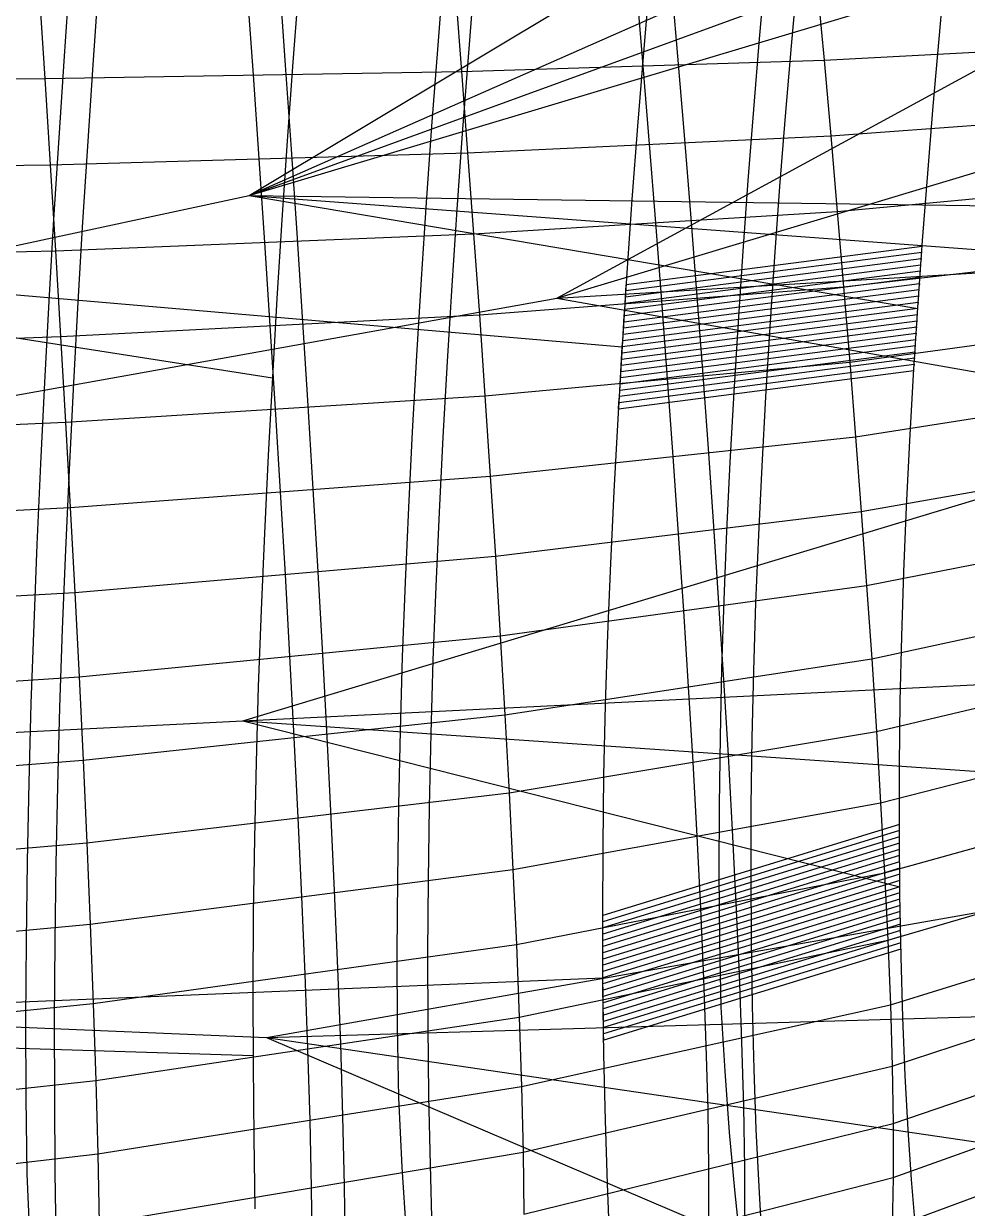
# Model space of a CAD drawing. Extents: x -449 to 449, y -4 to 308.
# Drawn here: x 275.8 to 366.7, y 90.9 to 205.1 of the extents above; entities that cross this region are included whole.
import ezdxf

# ---------------------------------------------------------------- set-up
doc = ezdxf.new("R2010")
doc.units = 0

msp = doc.modelspace()

# ---------------------------------------------------------------- linework, layer by layer
at = {"layer": 'default', "color": 8, "linetype": 'CONTINUOUS'}
for p, q in [((327.154, 178.632, 361.919), (435.395, 237.449, 245.808)), ((297.489, 188.523, 293.469), (366.622, 229.952, 130.864)), ((297.489, 188.523, 293.469), (389.549, 229.112, 155.074)), ((297.489, 188.523, 293.469), (406.983, 228.423, 179.188)), ((297.489, 188.523, 293.469), (418.875, 224.88, 202.773)), ((327.154, 178.632, 361.919), (436.191, 211.341, 245.68)), ((18.907, 128.76, 683.481), (297.489, 188.523, 293.469)), ((297.489, 188.523, 293.469), (361.932, 177.617, 136.039)), ((297.489, 188.523, 293.469), (385.109, 182.015, 158.956)), ((297.489, 188.523, 293.469), (403.077, 187.047, 181.772)), ((327.154, 178.632, 361.919), (436.988, 185.233, 245.551)), ((217.325, 183.894, 224.57), (299.753, 170.929, 91.564)), ((217.325, 183.894, 224.57), (333.45, 173.922, 113.404)), ((23.129, 124.029, 685.023), (327.154, 178.632, 361.919)), ((327.154, 178.632, 361.919), (437.784, 159.125, 245.423)), ((296.885, 137.91, 302), (415.42, 173.663, 204.354)), ((296.885, 137.91, 302), (402.106, 143.089, 182.414)), ((23.129, 124.029, 685.023), (296.885, 137.91, 302)), ((296.885, 137.91, 302), (360.195, 121.918, 137.956)), ((296.885, 137.91, 302), (383.662, 131.926, 160.221)), ((214.311, 108.321, 233.045), (331.585, 113.149, 115.941)), ((214.311, 108.321, 233.045), (297.892, 105.658, 94.665))]:
    msp.add_line(p, q, dxfattribs=at)
at = {"layer": 'default', "color": 4, "linetype": 'CONTINUOUS'}
for p, q in [((315.663, 202.584, 103.923), (316.255, 209.996, 103.029)), ((346.679, 203.611, 125.98), (347.284, 210.462, 125.235)), ((279.691, 201.937, 83.026), (280.246, 209.839, 81.999)), ((300.388, 209.181, 44.743), (300.965, 201.081, 43.671)), ((338.136, 209.51, 70.019), (338.778, 201.918, 69.048)), ((346.111, 196.781, 126.681), (346.679, 203.611, 125.98)), ((315.106, 195.194, 104.766), (315.663, 202.584, 103.923)), ((279.168, 194.059, 83.997), (279.691, 201.937, 83.026)), ((300.965, 201.081, 43.671), (301.527, 192.982, 42.632)), ((338.778, 201.918, 69.048), (339.403, 194.327, 68.106)), ((345.579, 189.965, 127.338), (346.111, 196.781, 126.681)), ((314.583, 187.82, 105.557), (315.106, 195.194, 104.766)), ((278.678, 186.197, 84.907), (279.168, 194.059, 83.997)), ((339.403, 194.327, 68.106), (340.007, 186.749, 67.193)), ((301.527, 192.982, 42.632), (302.069, 184.897, 41.626)), ((345.086, 183.152, 127.947), (345.579, 189.965, 127.338)), ((314.097, 180.449, 106.292), (314.583, 187.82, 105.557)), ((278.22, 178.338, 85.756), (278.678, 186.197, 84.907)), ((340.007, 186.749, 67.193), (340.598, 179.189, 66.307)), ((302.069, 184.897, 41.626), (302.6, 176.831, 40.65)), ((344.632, 176.347, 128.506), (345.086, 183.152, 127.947)), ((313.648, 173.085, 106.97), (314.097, 180.449, 106.292)), ((340.598, 179.189, 66.307), (341.165, 171.649, 65.451)), ((277.796, 170.487, 86.539), (278.22, 178.338, 85.756)), ((302.6, 176.831, 40.65), (303.11, 168.787, 39.708)), ((344.22, 169.568, 129.017), (344.632, 176.347, 128.506)), ((313.24, 165.75, 107.591), (313.648, 173.085, 106.97)), ((341.165, 171.649, 65.451), (341.714, 164.138, 64.628)), ((277.41, 162.665, 87.259), (277.796, 170.487, 86.539)), ((343.852, 162.834, 129.471), (344.22, 169.568, 129.017)), ((303.11, 168.787, 39.708), (303.602, 160.774, 38.802)), ((312.873, 158.463, 108.146), (313.24, 165.75, 107.591)), ((341.714, 164.138, 64.628), (342.238, 156.659, 63.841)), ((277.062, 154.896, 87.904), (277.41, 162.665, 87.259)), ((343.532, 156.164, 129.868), (343.852, 162.834, 129.471)), ((303.602, 160.774, 38.802), (304.072, 152.795, 37.937)), ((312.552, 151.244, 108.635), (312.873, 158.463, 108.146)), ((342.238, 156.659, 63.841), (342.735, 149.223, 63.093)), ((343.264, 149.546, 130.205), (343.532, 156.164, 129.868)), ((276.757, 147.198, 88.474), (277.062, 154.896, 87.904)), ((304.072, 152.795, 37.937), (304.517, 144.862, 37.116)), ((312.281, 144.081, 109.052), (312.552, 151.244, 108.635)), ((343.053, 142.95, 130.469), (343.264, 149.546, 130.205)), ((342.735, 149.223, 63.093), (343.204, 141.851, 62.391)), ((276.498, 139.56, 88.964), (276.757, 147.198, 88.474)), ((304.517, 144.862, 37.116), (304.937, 136.998, 36.346)), ((312.063, 136.941, 109.385), (312.281, 144.081, 109.052)), ((342.903, 136.357, 130.658), (343.053, 142.95, 130.469)), ((343.204, 141.851, 62.391), (343.636, 134.557, 61.738)), ((276.288, 131.945, 89.358), (276.498, 139.56, 88.964)), ((304.937, 136.998, 36.346), (305.322, 129.217, 35.632)), ((311.904, 129.804, 109.631), (312.063, 136.941, 109.385)), ((342.818, 129.762, 130.762), (342.903, 136.357, 130.658)), ((343.636, 134.557, 61.738), (344.04, 127.374, 61.139)), ((276.132, 124.334, 89.655), (276.288, 131.945, 89.358)), ((305.322, 129.217, 35.632), (305.682, 121.554, 34.977)), ((311.805, 122.665, 109.778), (311.904, 129.804, 109.631)), ((342.796, 123.187, 130.789), (342.818, 129.762, 130.762)), ((344.04, 127.374, 61.139), (344.4, 120.342, 60.604)), ((276.029, 116.719, 89.841), (276.132, 124.334, 89.655)), ((311.767, 115.547, 109.836), (311.805, 122.665, 109.778)), ((342.836, 116.68, 130.74), (342.796, 123.187, 130.789)), ((305.682, 121.554, 34.977), (306.004, 114.053, 34.394)), ((344.4, 120.342, 60.604), (344.708, 113.517, 60.149)), ((275.983, 109.127, 89.925), (276.029, 116.719, 89.841)), ((342.974, 110.303, 130.574), (342.836, 116.68, 130.74)), ((311.787, 108.501, 109.804), (311.767, 115.547, 109.836)), ((306.004, 114.053, 34.394), (306.277, 106.773, 33.901)), ((344.708, 113.517, 60.149), (344.952, 106.969, 59.789)), ((343.35, 104.136, 130.11), (342.974, 110.303, 130.574)), ((275.991, 101.611, 89.909), (275.983, 109.127, 89.925)), ((311.911, 101.596, 109.621), (311.787, 108.501, 109.804)), ((306.277, 106.773, 33.901), (306.492, 99.788, 33.513)), ((344.952, 106.969, 59.789), (345.133, 100.733, 59.535)), ((343.788, 98.248, 129.572), (343.35, 104.136, 130.11)), ((276.095, 94.246, 89.72), (275.991, 101.611, 89.909)), ((312.246, 94.917, 109.113), (311.911, 101.596, 109.621)), ((345.133, 100.733, 59.535), (345.228, 94.825, 59.406)), ((306.492, 99.788, 33.513), (306.651, 93.137, 33.244)), ((344.283, 92.72, 128.963), (343.788, 98.248, 129.572)), ((312.651, 88.538, 108.503), (312.246, 94.917, 109.113)), ((345.228, 94.825, 59.406), (345.24, 89.245, 59.407)), ((276.404, 87.119, 89.145), (276.095, 94.246, 89.72)), ((306.651, 93.137, 33.244), (306.731, 86.836, 33.115)), ((344.827, 87.68, 128.291), (344.283, 92.72, 128.963))]:
    msp.add_line(p, q, dxfattribs=at)
at = {"layer": 'default', "color": 3, "linetype": 'CONTINUOUS'}
for p, q in [((363.98, 203.611, 133.779), (364.586, 210.129, 133.111)), ((301.733, 201.371, 88.265), (302.312, 209.002, 87.3)), ((335.511, 202.275, 110.599), (336.116, 209.383, 109.776)), ((363.411, 197.115, 134.407), (363.98, 203.611, 133.779)), ((334.941, 195.19, 111.375), (335.511, 202.275, 110.599)), ((301.187, 193.764, 89.175), (301.733, 201.371, 88.265)), ((362.88, 190.635, 134.993), (363.411, 197.115, 134.407)), ((334.407, 188.122, 112.101), (334.941, 195.19, 111.375)), ((300.675, 186.175, 90.028), (301.187, 193.764, 89.175)), ((362.388, 184.16, 135.536), (362.88, 190.635, 134.993)), ((333.911, 181.06, 112.776), (334.407, 188.122, 112.101)), ((300.198, 178.593, 90.823), (300.675, 186.175, 90.028)), ((361.937, 177.693, 136.034), (362.388, 184.16, 135.536)), ((333.454, 174.006, 113.397), (333.911, 181.06, 112.776)), ((299.757, 171.018, 91.556), (300.198, 178.593, 90.823)), ((361.527, 171.253, 136.486), (361.937, 177.693, 136.034)), ((333.038, 166.981, 113.964), (333.454, 174.006, 113.397)), ((361.163, 164.86, 136.888), (361.527, 171.253, 136.486)), ((299.354, 163.475, 92.228), (299.757, 171.018, 91.556)), ((332.665, 160.007, 114.471), (333.038, 166.981, 113.964)), ((360.847, 158.531, 137.236), (361.163, 164.86, 136.888)), ((298.993, 155.986, 92.83), (299.354, 163.475, 92.228)), ((332.34, 153.102, 114.914), (332.665, 160.007, 114.471)), ((360.583, 152.26, 137.528), (360.847, 158.531, 137.236)), ((298.675, 148.571, 93.36), (298.993, 155.986, 92.83)), ((332.064, 146.26, 115.29), (332.34, 153.102, 114.914)), ((360.378, 146.018, 137.754), (360.583, 152.26, 137.528)), ((298.404, 141.223, 93.812), (298.675, 148.571, 93.36)), ((331.845, 139.449, 115.588), (332.064, 146.26, 115.29)), ((360.235, 139.785, 137.912), (360.378, 146.018, 137.754)), ((298.186, 133.908, 94.175), (298.404, 141.223, 93.812)), ((331.685, 132.648, 115.805), (331.845, 139.449, 115.588)), ((360.16, 133.552, 137.994), (360.235, 139.785, 137.912)), ((298.024, 126.603, 94.445), (298.186, 133.908, 94.175)), ((360.149, 127.335, 138.006), (360.16, 133.552, 137.994)), ((331.592, 125.846, 115.932), (331.685, 132.648, 115.805)), ((360.201, 121.181, 137.949), (360.149, 127.335, 138.006)), ((297.923, 119.297, 94.613), (298.024, 126.603, 94.445)), ((331.56, 119.061, 115.975), (331.592, 125.846, 115.932)), ((360.311, 115.153, 137.827), (360.201, 121.181, 137.949)), ((297.88, 112.009, 94.685), (297.923, 119.297, 94.613)), ((331.589, 112.345, 115.936), (331.56, 119.061, 115.975)), ((360.482, 109.315, 137.639), (360.311, 115.153, 137.827)), ((297.893, 104.794, 94.663), (297.88, 112.009, 94.685)), ((331.674, 105.764, 115.819), (331.589, 112.345, 115.936)), ((360.707, 103.739, 137.39), (360.482, 109.315, 137.639)), ((331.818, 99.392, 115.624), (331.674, 105.764, 115.819)), ((297.96, 97.725, 94.551), (297.893, 104.794, 94.663)), ((360.986, 98.501, 137.082), (360.707, 103.739, 137.39)), ((332.016, 93.304, 115.355), (331.818, 99.392, 115.624)), ((361.309, 93.722, 136.727), (360.986, 98.501, 137.082)), ((298.082, 90.879, 94.349), (297.96, 97.725, 94.551)), ((361.662, 89.464, 136.337), (361.309, 93.722, 136.727)), ((332.266, 87.585, 115.014), (332.016, 93.304, 115.355))]:
    msp.add_line(p, q, dxfattribs=at)
at = {"layer": 'default', "color": 7, "linetype": 'CONTINUOUS'}
for p, q in [((282.451, 201.093, 77.884), (283.006, 208.949, 76.857)), ((318.622, 201.823, 99.432), (319.214, 209.192, 98.538)), ((349.746, 202.943, 122.189), (350.351, 209.756, 121.443)), ((297.302, 208.197, 50.42), (297.876, 200.127, 49.359)), ((334.786, 208.572, 75.05), (335.423, 201.008, 74.089)), ((349.176, 196.152, 122.891), (349.746, 202.943, 122.189)), ((281.928, 193.262, 78.853), (282.451, 201.093, 77.884)), ((318.064, 194.477, 100.275), (318.622, 201.823, 99.432)), ((335.423, 201.008, 74.089), (336.043, 193.442, 73.156)), ((297.876, 200.127, 49.359), (298.433, 192.056, 48.329)), ((348.644, 189.378, 123.547), (349.176, 196.152, 122.891)), ((317.541, 187.149, 101.064), (318.064, 194.477, 100.275)), ((281.437, 185.45, 79.762), (281.928, 193.262, 78.853)), ((336.043, 193.442, 73.156), (336.643, 185.887, 72.252)), ((298.433, 192.056, 48.329), (298.973, 183.996, 47.333)), ((348.15, 182.61, 124.156), (348.644, 189.378, 123.547)), ((317.054, 179.826, 101.799), (317.541, 187.149, 101.064)), ((280.979, 177.644, 80.61), (281.437, 185.45, 79.762)), ((336.643, 185.887, 72.252), (337.227, 178.351, 71.372)), ((298.973, 183.996, 47.333), (299.497, 175.955, 46.364)), ((347.696, 175.849, 124.715), (348.15, 182.61, 124.156)), ((316.606, 172.512, 102.477), (317.054, 179.826, 101.799)), ((337.227, 178.351, 71.372), (337.789, 170.838, 70.525)), ((280.556, 169.847, 81.392), (280.979, 177.644, 80.61)), ((299.497, 175.955, 46.364), (300.002, 167.94, 45.43)), ((347.282, 169.117, 125.225), (347.696, 175.849, 124.715)), ((316.196, 165.228, 103.096), (316.606, 172.512, 102.477)), ((337.789, 170.838, 70.525), (338.331, 163.355, 69.708)), ((280.169, 162.081, 82.11), (280.556, 169.847, 81.392)), ((346.914, 162.433, 125.679), (347.282, 169.117, 125.225)), ((300.002, 167.94, 45.43), (300.488, 159.957, 44.532)), ((315.829, 157.996, 103.651), (316.196, 165.228, 103.096)), ((338.331, 163.355, 69.708), (338.849, 155.908, 68.928)), ((279.821, 154.371, 82.754), (280.169, 162.081, 82.11)), ((346.594, 155.817, 126.075), (346.914, 162.433, 125.679)), ((300.488, 159.957, 44.532), (300.953, 152.012, 43.674)), ((315.508, 150.837, 104.137), (315.829, 157.996, 103.651)), ((338.849, 155.908, 68.928), (339.341, 148.507, 68.188)), ((346.323, 149.26, 126.409), (346.594, 155.817, 126.075)), ((279.515, 146.738, 83.321), (279.821, 154.371, 82.754)), ((300.953, 152.012, 43.674), (301.393, 144.117, 42.862)), ((315.234, 143.742, 104.551), (315.508, 150.837, 104.137)), ((339.341, 148.507, 68.188), (339.803, 141.174, 67.492)), ((346.111, 142.734, 126.671), (346.323, 149.26, 126.409)), ((279.253, 139.174, 83.806), (279.515, 146.738, 83.321)), ((301.393, 144.117, 42.862), (301.806, 136.294, 42.098)), ((315.015, 136.679, 104.881), (315.234, 143.742, 104.551)), ((345.96, 136.216, 126.858), (346.111, 142.734, 126.671)), ((339.803, 141.174, 67.492), (340.231, 133.922, 66.847)), ((279.041, 131.643, 84.198), (279.253, 139.174, 83.806)), ((301.806, 136.294, 42.098), (302.188, 128.558, 41.392)), ((314.855, 129.626, 105.125), (315.015, 136.679, 104.881)), ((345.876, 129.699, 126.963), (345.96, 136.216, 126.858)), ((340.231, 133.922, 66.847), (340.626, 126.785, 66.252)), ((278.883, 124.122, 84.492), (279.041, 131.643, 84.198)), ((314.757, 122.572, 105.272), (314.855, 129.626, 105.125)), ((345.854, 123.198, 126.991), (345.876, 129.699, 126.963)), ((302.188, 128.558, 41.392), (302.54, 120.945, 40.743)), ((340.626, 126.785, 66.252), (340.978, 119.814, 65.723)), ((278.783, 116.6, 84.677), (278.883, 124.122, 84.492)), ((314.72, 115.535, 105.33), (314.757, 122.572, 105.272)), ((345.895, 116.763, 126.942), (345.854, 123.198, 126.991)), ((302.54, 120.945, 40.743), (302.852, 113.509, 40.166)), ((340.978, 119.814, 65.723), (341.277, 113.066, 65.273)), ((278.738, 109.096, 84.762), (278.783, 116.6, 84.677)), ((345.993, 110.459, 126.823), (345.895, 116.763, 126.942)), ((314.741, 108.569, 105.299), (314.72, 115.535, 105.33)), ((302.852, 113.509, 40.166), (303.117, 106.31, 39.678)), ((341.277, 113.066, 65.273), (341.514, 106.61, 64.917)), ((346.15, 104.354, 126.632), (345.993, 110.459, 126.823)), ((278.747, 101.668, 84.746), (278.738, 109.096, 84.762)), ((314.817, 101.745, 105.185), (314.741, 108.569, 105.299)), ((303.117, 106.31, 39.678), (303.324, 99.424, 39.295)), ((341.514, 106.61, 64.917), (341.682, 100.494, 64.664)), ((346.362, 98.521, 126.372), (346.15, 104.354, 126.632)), ((278.806, 94.39, 84.637), (278.747, 101.668, 84.746)), ((314.95, 95.135, 104.987), (314.817, 101.745, 105.185)), ((341.682, 100.494, 64.664), (341.768, 94.745, 64.535)), ((303.324, 99.424, 39.295), (303.469, 92.901, 39.027)), ((346.626, 93.043, 126.048), (346.362, 98.521, 126.372)), ((315.135, 88.821, 104.708), (314.95, 95.135, 104.987)), ((341.768, 94.745, 64.535), (341.762, 89.37, 64.545)), ((278.918, 87.341, 84.431), (278.806, 94.39, 84.637)), ((303.469, 92.901, 39.027), (303.539, 86.77, 38.898)), ((346.934, 88.044, 125.67), (346.626, 93.043, 126.048))]:
    msp.add_line(p, q, dxfattribs=at)
at = {"layer": 'default', "color": 5, "linetype": 'CONTINUOUS'}
for p, q in [((277.256, 208.086, 38.595), (277.796, 199.782, 37.487)), ((317.347, 208.309, 62.246), (317.955, 200.472, 61.232)), ((352.224, 208.835, 87.854), (352.892, 201.543, 86.946)), ((352.892, 201.543, 86.946), (382.043, 203.085, 113.849)), ((317.955, 200.472, 61.232), (352.892, 201.543, 86.946)), ((352.892, 201.543, 86.946), (353.54, 194.25, 86.064)), ((233.325, 199.409, 16.514), (277.796, 199.782, 37.487)), ((277.796, 199.782, 37.487), (317.955, 200.472, 61.232)), ((277.796, 199.782, 37.487), (278.32, 191.477, 36.411)), ((317.955, 200.472, 61.232), (318.546, 192.634, 60.247)), ((353.54, 194.25, 86.064), (382.741, 196.408, 113.079)), ((318.546, 192.634, 60.247), (353.54, 194.25, 86.064)), ((353.54, 194.25, 86.064), (354.168, 186.968, 85.209)), ((278.32, 191.477, 36.411), (318.546, 192.634, 60.247)), ((318.546, 192.634, 60.247), (319.118, 184.807, 59.294)), ((233.772, 190.719, 15.362), (278.32, 191.477, 36.411)), ((278.32, 191.477, 36.411), (278.827, 183.184, 35.371)), ((354.168, 186.968, 85.209), (383.417, 189.741, 112.332)), ((319.118, 184.807, 59.294), (354.168, 186.968, 85.209)), ((354.168, 186.968, 85.209), (354.779, 179.703, 84.377)), ((278.827, 183.184, 35.371), (319.118, 184.807, 59.294)), ((319.118, 184.807, 59.294), (319.674, 176.999, 58.367)), ((234.205, 182.041, 14.247), (278.827, 183.184, 35.371)), ((278.827, 183.184, 35.371), (279.32, 174.911, 34.36)), ((354.779, 179.703, 84.377), (384.076, 183.089, 111.605)), ((319.674, 176.999, 58.367), (354.779, 179.703, 84.377)), ((354.779, 179.703, 84.377), (355.369, 172.46, 83.575)), ((279.32, 174.911, 34.36), (319.674, 176.999, 58.367)), ((319.674, 176.999, 58.367), (320.21, 169.215, 57.475)), ((355.369, 172.46, 83.575), (384.713, 176.458, 110.903)), ((234.625, 173.384, 13.164), (279.32, 174.911, 34.36)), ((279.32, 174.911, 34.36), (279.794, 166.664, 33.386)), ((320.21, 169.215, 57.475), (355.369, 172.46, 83.575)), ((355.369, 172.46, 83.575), (355.937, 165.247, 82.802)), ((279.794, 166.664, 33.386), (320.21, 169.215, 57.475)), ((320.21, 169.215, 57.475), (320.726, 161.463, 56.615)), ((355.937, 165.247, 82.802), (385.327, 169.854, 110.226)), ((235.03, 164.755, 12.122), (279.794, 166.664, 33.386)), ((279.794, 166.664, 33.386), (280.251, 158.451, 32.449)), ((320.726, 161.463, 56.615), (355.937, 165.247, 82.802)), ((355.937, 165.247, 82.802), (356.48, 158.068, 82.063)), ((356.48, 158.068, 82.063), (385.915, 163.281, 109.577)), ((280.251, 158.451, 32.449), (320.726, 161.463, 56.615)), ((320.726, 161.463, 56.615), (321.219, 153.748, 55.794)), ((235.419, 156.16, 11.119), (280.251, 158.451, 32.449)), ((280.251, 158.451, 32.449), (280.687, 150.277, 31.555)), ((321.219, 153.748, 55.794), (356.48, 158.068, 82.063)), ((356.48, 158.068, 82.063), (356.996, 150.933, 81.361)), ((356.996, 150.933, 81.361), (386.474, 156.748, 108.96)), ((280.687, 150.277, 31.555), (321.219, 153.748, 55.794)), ((321.219, 153.748, 55.794), (321.686, 146.08, 55.015)), ((321.686, 146.08, 55.015), (356.996, 150.933, 81.361)), ((356.996, 150.933, 81.361), (357.481, 143.864, 80.7)), ((235.79, 147.607, 10.163), (280.687, 150.277, 31.555)), ((280.687, 150.277, 31.555), (281.099, 142.153, 30.708)), ((357.481, 143.864, 80.7), (387.002, 150.275, 108.378)), ((281.099, 142.153, 30.708), (321.686, 146.08, 55.015)), ((321.686, 146.08, 55.015), (322.125, 138.484, 54.284)), ((322.125, 138.484, 54.284), (357.481, 143.864, 80.7)), ((357.481, 143.864, 80.7), (357.931, 136.873, 80.088)), ((357.931, 136.873, 80.088), (387.492, 143.873, 107.836)), ((236.141, 139.107, 9.257), (281.099, 142.153, 30.708)), ((281.099, 142.153, 30.708), (281.487, 134.105, 29.913)), ((281.487, 134.105, 29.913), (322.125, 138.484, 54.284)), ((322.125, 138.484, 54.284), (322.531, 130.971, 53.606)), ((358.347, 129.993, 79.522), (387.947, 137.573, 107.334)), ((322.531, 130.971, 53.606), (357.931, 136.873, 80.088)), ((357.931, 136.873, 80.088), (358.347, 129.993, 79.522)), ((236.47, 130.686, 8.409), (281.487, 134.105, 29.913)), ((281.487, 134.105, 29.913), (281.845, 126.145, 29.179)), ((358.718, 123.272, 79.017), (388.354, 131.418, 106.885)), ((281.845, 126.145, 29.179), (322.531, 130.971, 53.606)), ((322.531, 130.971, 53.606), (322.906, 123.578, 52.983)), ((322.906, 123.578, 52.983), (358.347, 129.993, 79.522)), ((358.347, 129.993, 79.522), (358.718, 123.272, 79.017)), ((236.774, 122.357, 7.625), (281.845, 126.145, 29.179)), ((281.845, 126.145, 29.179), (282.174, 118.313, 28.503)), ((359.034, 116.766, 78.587), (388.704, 125.459, 106.499)), ((282.174, 118.313, 28.503), (322.906, 123.578, 52.983)), ((322.906, 123.578, 52.983), (323.239, 116.356, 52.428)), ((323.239, 116.356, 52.428), (358.718, 123.272, 79.017)), ((358.718, 123.272, 79.017), (359.034, 116.766, 78.587)), ((359.285, 110.542, 78.246), (388.985, 119.759, 106.189)), ((237.054, 114.162, 6.905), (282.174, 118.313, 28.503)), ((282.174, 118.313, 28.503), (282.466, 110.662, 27.903)), ((323.521, 109.365, 51.958), (359.034, 116.766, 78.587)), ((359.034, 116.766, 78.587), (359.285, 110.542, 78.246)), ((282.466, 110.662, 27.903), (323.239, 116.356, 52.428)), ((323.239, 116.356, 52.428), (323.521, 109.365, 51.958)), ((359.465, 104.645, 78), (389.192, 114.357, 105.961)), ((237.301, 106.157, 6.267), (282.466, 110.662, 27.903)), ((282.466, 110.662, 27.903), (282.712, 103.256, 27.398)), ((323.742, 102.677, 51.588), (359.285, 110.542, 78.246)), ((359.285, 110.542, 78.246), (359.465, 104.645, 78)), ((282.712, 103.256, 27.398), (323.521, 109.365, 51.958)), ((323.521, 109.365, 51.958), (323.742, 102.677, 51.588)), ((359.56, 99.103, 77.872), (389.308, 109.28, 105.832)), ((323.899, 96.342, 51.327), (359.465, 104.645, 78)), ((359.465, 104.645, 78), (359.56, 99.103, 77.872)), ((359.559, 93.92, 77.873), (389.324, 104.531, 105.815)), ((237.509, 98.408, 5.731), (282.712, 103.256, 27.398)), ((282.712, 103.256, 27.398), (282.905, 96.171, 27.002)), ((282.905, 96.171, 27.002), (323.742, 102.677, 51.588)), ((323.742, 102.677, 51.588), (323.899, 96.342, 51.327)), ((359.452, 89.099, 78.019), (389.229, 100.113, 105.92)), ((323.976, 90.388, 51.199), (359.56, 99.103, 77.872)), ((359.56, 99.103, 77.872), (359.559, 93.92, 77.873)), ((237.671, 90.996, 5.314), (282.905, 96.171, 27.002)), ((282.905, 96.171, 27.002), (283.039, 89.46, 26.727)), ((283.039, 89.46, 26.727), (323.899, 96.342, 51.327)), ((323.899, 96.342, 51.327), (323.976, 90.388, 51.199)), ((323.965, 84.82, 51.217), (359.559, 93.92, 77.873)), ((359.559, 93.92, 77.873), (359.452, 89.099, 78.019))]:
    msp.add_line(p, q, dxfattribs=at)
at = {"layer": 'default', "color": 2, "linetype": 'CONTINUOUS'}
for p, q in [((362.308, 183.007, 135.625), (333.798, 179.31, 112.93)), ((362.349, 183.606, 135.578), (333.837, 179.908, 112.877)), ((362.308, 183.007, 135.625), (362.349, 183.007, 135.578)), ((362.224, 181.809, 135.717), (333.72, 178.112, 113.035)), ((362.266, 182.408, 135.671), (333.759, 178.711, 112.982)), ((362.224, 181.809, 135.717), (362.266, 181.809, 135.671)), ((362.266, 182.408, 135.671), (362.308, 182.408, 135.625)), ((362.141, 180.611, 135.809), (333.643, 176.915, 113.141)), ((362.182, 181.21, 135.763), (333.682, 177.514, 113.088)), ((362.141, 180.611, 135.809), (362.182, 180.611, 135.763)), ((362.182, 181.21, 135.763), (362.224, 181.21, 135.717)), ((362.057, 179.413, 135.901), (333.565, 175.718, 113.246)), ((362.099, 180.012, 135.855), (333.604, 176.317, 113.193)), ((333.759, 178.711, 112.982), (333.798, 179.31, 112.93)), ((333.798, 179.31, 112.93), (333.837, 179.908, 112.877)), ((362.057, 179.413, 135.901), (362.099, 179.413, 135.855)), ((362.099, 180.012, 135.855), (362.141, 180.012, 135.809)), ((361.973, 178.216, 135.993), (333.488, 174.521, 113.352)), ((362.015, 178.814, 135.947), (333.527, 175.119, 113.299)), ((333.682, 177.514, 113.088), (333.72, 178.112, 113.035)), ((333.72, 178.112, 113.035), (333.759, 178.711, 112.982)), ((361.973, 178.216, 135.993), (362.015, 178.216, 135.947)), ((362.015, 178.814, 135.947), (362.057, 178.814, 135.901)), ((361.894, 177.018, 136.081), (333.414, 173.324, 113.452)), ((361.932, 177.617, 136.039), (333.45, 173.922, 113.404)), ((333.604, 176.317, 113.193), (333.643, 176.915, 113.141)), ((333.643, 176.915, 113.141), (333.682, 177.514, 113.088)), ((361.894, 177.018, 136.081), (361.932, 177.018, 136.039)), ((361.932, 177.617, 136.039), (361.973, 177.617, 135.993)), ((361.818, 175.819, 136.165), (333.343, 172.126, 113.549)), ((361.856, 176.419, 136.123), (333.378, 172.725, 113.5)), ((333.565, 175.718, 113.246), (333.604, 176.317, 113.193)), ((361.818, 175.819, 136.165), (361.856, 175.819, 136.123)), ((361.856, 176.419, 136.123), (361.894, 176.419, 136.081)), ((361.741, 174.621, 136.249), (333.272, 170.929, 113.645)), ((361.779, 175.22, 136.207), (333.307, 171.527, 113.597)), ((333.488, 174.521, 113.352), (333.527, 175.119, 113.299)), ((333.527, 175.119, 113.299), (333.565, 175.718, 113.246)), ((361.741, 174.621, 136.249), (361.779, 174.621, 136.207)), ((361.779, 175.22, 136.207), (361.818, 175.22, 136.165)), ((361.703, 174.022, 136.292), (333.236, 170.33, 113.694)), ((333.414, 173.324, 113.452), (333.45, 173.922, 113.404)), ((333.45, 173.922, 113.404), (333.488, 174.521, 113.352)), ((361.703, 174.022, 136.292), (361.741, 174.022, 136.249)), ((361.627, 172.824, 136.376), (333.165, 169.133, 113.791)), ((361.665, 173.423, 136.334), (333.201, 169.731, 113.742)), ((333.343, 172.126, 113.549), (333.378, 172.725, 113.5)), ((333.378, 172.725, 113.5), (333.414, 173.324, 113.452)), ((361.627, 172.824, 136.376), (361.665, 172.824, 136.334)), ((361.665, 173.423, 136.334), (361.703, 173.423, 136.292)), ((361.551, 171.626, 136.46), (333.094, 167.935, 113.887)), ((361.589, 172.225, 136.418), (333.13, 168.534, 113.839)), ((333.272, 170.929, 113.645), (333.307, 171.527, 113.597)), ((333.307, 171.527, 113.597), (333.343, 172.126, 113.549)), ((361.551, 171.626, 136.46), (361.589, 171.626, 136.418)), ((361.589, 172.225, 136.418), (361.627, 172.225, 136.376)), ((333.201, 169.731, 113.742), (333.236, 170.33, 113.694)), ((333.236, 170.33, 113.694), (333.272, 170.929, 113.645)), ((333.13, 168.534, 113.839), (333.165, 169.133, 113.791)), ((333.165, 169.133, 113.791), (333.201, 169.731, 113.742)), ((333.094, 167.935, 113.887), (333.13, 168.534, 113.839)), ((360.15, 127.92, 138.005), (331.56, 119.152, 115.974)), ((360.149, 127.32, 138.006), (331.562, 118.551, 115.972)), ((360.154, 126.72, 138.001), (331.565, 117.951, 115.969)), ((360.149, 127.32, 138.006), (360.15, 127.32, 138.005)), ((360.154, 126.72, 138.001), (360.149, 126.72, 138.006)), ((360.159, 126.12, 137.995), (331.567, 117.351, 115.965)), ((360.159, 126.12, 137.995), (360.154, 126.12, 138.001)), ((360.164, 125.52, 137.989), (331.57, 116.751, 115.962)), ((360.169, 124.919, 137.984), (331.572, 116.15, 115.958)), ((360.164, 125.52, 137.989), (360.159, 125.52, 137.995)), ((360.169, 124.919, 137.984), (360.164, 124.919, 137.989)), ((360.174, 124.319, 137.978), (331.575, 115.55, 115.955)), ((360.18, 123.719, 137.973), (331.578, 114.95, 115.951)), ((360.174, 124.319, 137.978), (360.169, 124.319, 137.984)), ((360.18, 123.719, 137.973), (360.174, 123.719, 137.978)), ((360.185, 123.119, 137.967), (331.58, 114.349, 115.948)), ((360.19, 122.518, 137.962), (331.583, 113.749, 115.944)), ((360.185, 123.119, 137.967), (360.18, 123.119, 137.973)), ((360.19, 122.518, 137.962), (360.185, 122.518, 137.967)), ((360.195, 121.918, 137.956), (331.585, 113.149, 115.941)), ((360.2, 121.318, 137.95), (331.588, 112.549, 115.937)), ((360.195, 121.918, 137.956), (360.19, 121.918, 137.962)), ((360.2, 121.318, 137.95), (360.195, 121.318, 137.956)), ((360.209, 120.717, 137.94), (331.594, 111.948, 115.929)), ((360.22, 120.117, 137.928), (331.602, 111.348, 115.918)), ((360.209, 120.717, 137.94), (360.2, 120.717, 137.95)), ((360.22, 120.117, 137.928), (360.209, 120.117, 137.94)), ((331.562, 118.551, 115.972), (331.56, 119.152, 115.974)), ((360.231, 119.517, 137.915), (331.61, 110.747, 115.908)), ((360.242, 118.916, 137.903), (331.617, 110.147, 115.897)), ((360.231, 119.517, 137.915), (360.22, 119.517, 137.928)), ((360.242, 118.916, 137.903), (360.231, 118.916, 137.915)), ((331.565, 117.951, 115.969), (331.562, 118.551, 115.972)), ((331.567, 117.351, 115.965), (331.565, 117.951, 115.969)), ((360.253, 118.316, 137.891), (331.625, 109.546, 115.886)), ((360.264, 117.715, 137.879), (331.633, 108.946, 115.876)), ((360.253, 118.316, 137.891), (360.242, 118.316, 137.903)), ((360.264, 117.715, 137.879), (360.253, 117.715, 137.891)), ((331.57, 116.751, 115.962), (331.567, 117.351, 115.965)), ((331.572, 116.15, 115.958), (331.57, 116.751, 115.962)), ((360.276, 117.115, 137.867), (331.641, 108.345, 115.865)), ((360.287, 116.514, 137.855), (331.649, 107.745, 115.854)), ((360.276, 117.115, 137.867), (360.264, 117.115, 137.879)), ((360.287, 116.514, 137.855), (360.276, 116.514, 137.867)), ((331.575, 115.55, 115.955), (331.572, 116.15, 115.958)), ((331.578, 114.95, 115.951), (331.575, 115.55, 115.955)), ((360.298, 115.914, 137.843), (331.656, 107.144, 115.844)), ((360.298, 115.914, 137.843), (360.287, 115.914, 137.855)), ((331.58, 114.349, 115.948), (331.578, 114.95, 115.951)), ((331.583, 113.749, 115.944), (331.58, 114.349, 115.948)), ((331.585, 113.149, 115.941), (331.583, 113.749, 115.944)), ((331.588, 112.549, 115.937), (331.585, 113.149, 115.941)), ((331.594, 111.948, 115.929), (331.588, 112.549, 115.937)), ((331.602, 111.348, 115.918), (331.594, 111.948, 115.929)), ((331.61, 110.747, 115.908), (331.602, 111.348, 115.918)), ((331.617, 110.147, 115.897), (331.61, 110.747, 115.908)), ((331.625, 109.546, 115.886), (331.617, 110.147, 115.897)), ((331.633, 108.946, 115.876), (331.625, 109.546, 115.886)), ((331.641, 108.345, 115.865), (331.633, 108.946, 115.876)), ((331.649, 107.745, 115.854), (331.641, 108.345, 115.865)), ((331.656, 107.144, 115.844), (331.649, 107.745, 115.854))]:
    msp.add_line(p, q, dxfattribs=at)
at = {"layer": 'default', "color": 1, "linetype": 'CONTINUOUS'}
for p, q in [((299.152, 107.405, 298.575), (418.75, 128.42, 202.83)), ((19.487, 119.171, 683.575), (299.152, 107.405, 298.575)), ((299.152, 107.405, 298.575), (405.034, 110.513, 180.477)), ((299.152, 107.405, 298.575), (362.659, 80.311, 135.237)), ((299.152, 107.405, 298.575), (386.372, 94.55, 157.851))]:
    msp.add_line(p, q, dxfattribs=at)

doc.saveas('drawing.dxf')
